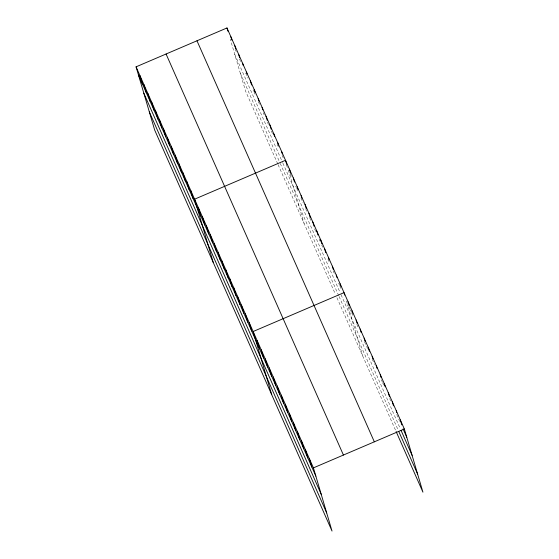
<?xml version="1.0" encoding="UTF-8"?>
<svg xmlns="http://www.w3.org/2000/svg" width="559" height="559" viewBox="0 0 559 559"><rect width="100%" height="100%" fill="white"/><g stroke="black" fill="none" stroke-linecap="round" stroke-linejoin="round"><path stroke-width="0.42" stroke-dasharray="2.79 2.1" d="M235.262 49.451L236.24 51.659M239.49 59.009L241.118 62.685M245.667 72.977L247.944 78.127M253.15 89.887L253.8 91.362M254.121 92.095L255.1 94.303M258.349 101.654L259.977 105.33M263.226 112.68L264.204 114.888M267.454 122.239L268.432 124.447M271.36 131.065L273.309 135.474M277.208 144.299L278.836 147.974M282.085 155.325L283.713 159.001M286.313 164.884L287.941 168.559M290.219 173.709L291.518 176.651M295.746 186.203L296.396 187.677M296.717 188.411L297.695 190.619M300.945 197.97L303.223 203.12M305.822 208.996L306.8 211.204M309.728 217.821L311.028 220.763M314.605 228.848L315.905 231.789M319.154 239.14L320.132 241.348M321.753 245.024L322.732 247.232M327.937 258.992L329.887 263.408M333.136 270.759L334.764 274.434M338.663 283.259L339.641 285.46M339.963 286.201L340.941 288.402M349.151 306.961L350.151 309.239M350.486 309.993L351.492 312.264M351.828 313.026L352.834 315.297M356.852 324.388L358.529 328.175M364.559 341.808L366.236 345.595M366.571 346.356L367.57 348.627M372.266 359.234L374.607 364.538M381.308 379.687L382.314 381.958M382.649 382.712L383.656 384.99M389.686 398.623L390.692 400.894M396.722 414.533L398.392 418.321M398.728 419.075L399.734 421.346M234.745 54.335L282.54 162.417M282.868 163.151L340.096 292.553M341.074 294.761L400.041 428.103M240.237 73.005L279.255 161.237M280.234 163.438L338.761 295.781M339.089 296.515L398.169 430.109M277.76 163.913L245.569 91.124L230.301 39.235M278.089 164.646L335.316 294.048M336.937 297.723L395.793 430.8M346.468 300.903L347.356 303.921M347.579 304.676L348.026 306.185M348.243 306.94L362.63 355.81M288.381 170.069L304.103 223.467"/><path stroke-width="0.84" d="M136.068 66.835L313.431 467.876L332.018 531.05L154.661 130.009L136.068 66.835L226.982 27.95L404.339 428.991L422.932 492.165L396.128 431.562M313.431 467.876L404.339 428.991M403.088 428.921L406.77 437.257M401.048 430.374L412.102 455.375M398.84 431.625L417.594 474.046M196.978 40.786L374.334 441.82M166.072 54.006L343.429 455.047M138.506 75.102L315.863 476.142M143.838 93.227L321.194 494.261M149.33 111.891L326.687 512.931M400.314 419.9L401.774 424.861M396.296 410.809L396.785 412.465M392.278 401.718L393.494 405.855M388.253 392.628L389.469 396.764M384.236 383.537L385.207 386.842M380.218 374.446L381.189 377.751M376.193 365.355L377.171 368.667M372.175 356.265L372.909 358.745M368.157 347.174L369.373 351.311M364.133 338.09L365.111 341.395M360.115 328.999L361.086 332.305M356.097 319.909L357.068 323.214M352.072 310.818L352.806 313.299M348.054 301.727L349.27 305.857M344.763 295.117L344.037 292.637L253.129 331.522L271.723 394.696M340.131 283.811L340.864 286.292M336.232 274.993L336.958 277.474M332.332 266.168L333.304 269.473M328.426 257.343L329.16 259.823M324.527 248.524L325.743 252.654M320.621 239.699L321.837 243.829M316.722 230.874L317.938 235.011M312.823 222.056L314.039 226.185M308.917 213.231L310.133 217.367M305.018 204.405L306.234 208.542M301.112 195.587L301.846 198.068M297.213 186.762L297.94 189.242M293.307 177.937L294.53 182.073M289.408 169.118L290.624 173.248M286.725 164.43L285.509 160.293L194.602 199.179L213.189 262.353M281.603 151.468L282.337 153.949M277.704 142.65L278.431 145.13M273.798 133.825L274.532 136.305M269.899 124.999L271.115 129.136M266 116.181L267.216 120.311M262.094 107.356L262.828 109.837M258.195 98.531L258.922 101.011M254.289 89.713L255.023 92.193M250.39 80.887L251.606 85.024M246.491 72.062L246.973 73.718M242.585 63.244L243.319 65.724M238.686 54.419L239.657 57.724M234.78 45.593L235.758 48.906M230.881 36.775L231.852 40.08M226.982 27.95L227.953 31.255M309.406 458.785L311.838 467.051M305.389 449.695L307.82 457.961M301.371 440.604L303.803 448.87M297.346 431.513L299.778 439.786M293.328 422.422L295.76 430.696M289.31 413.339L291.742 421.605M285.286 404.248L287.717 412.514M281.268 395.157L283.699 403.423M277.25 386.066L279.682 394.333M273.225 376.976L275.657 385.242M269.207 367.885L271.639 376.151M265.19 358.794L267.621 367.06M261.165 349.703L263.603 357.97M257.147 340.613L259.579 348.879M249.223 322.704L251.655 330.97M245.324 313.878L247.756 322.145M241.418 305.053L243.857 313.319M237.519 296.235L239.951 304.501M233.62 287.41L236.052 295.676M229.714 278.585L232.146 286.851M225.815 269.766L228.247 278.033M221.909 260.941L224.348 269.207M218.01 252.116L220.442 260.382M214.111 243.298L216.543 251.564M210.205 234.473L212.637 242.739M206.306 225.647L208.738 233.914M202.4 216.829L204.839 225.095M198.501 208.004L200.933 216.27M190.696 190.36L193.128 198.627M186.797 181.535L189.228 189.801M182.891 172.71L185.329 180.976M178.992 163.892L181.423 172.158M175.086 155.067L177.524 163.333M171.187 146.241L173.618 154.508M167.288 137.423L169.719 145.689M163.382 128.598L165.813 136.864M159.483 119.773L161.914 128.039M155.577 110.955L158.015 119.221M151.678 102.129L154.109 110.396M147.779 93.304L150.21 101.57M143.873 84.486L146.304 92.752M139.974 75.661L142.405 83.927"/></g></svg>
